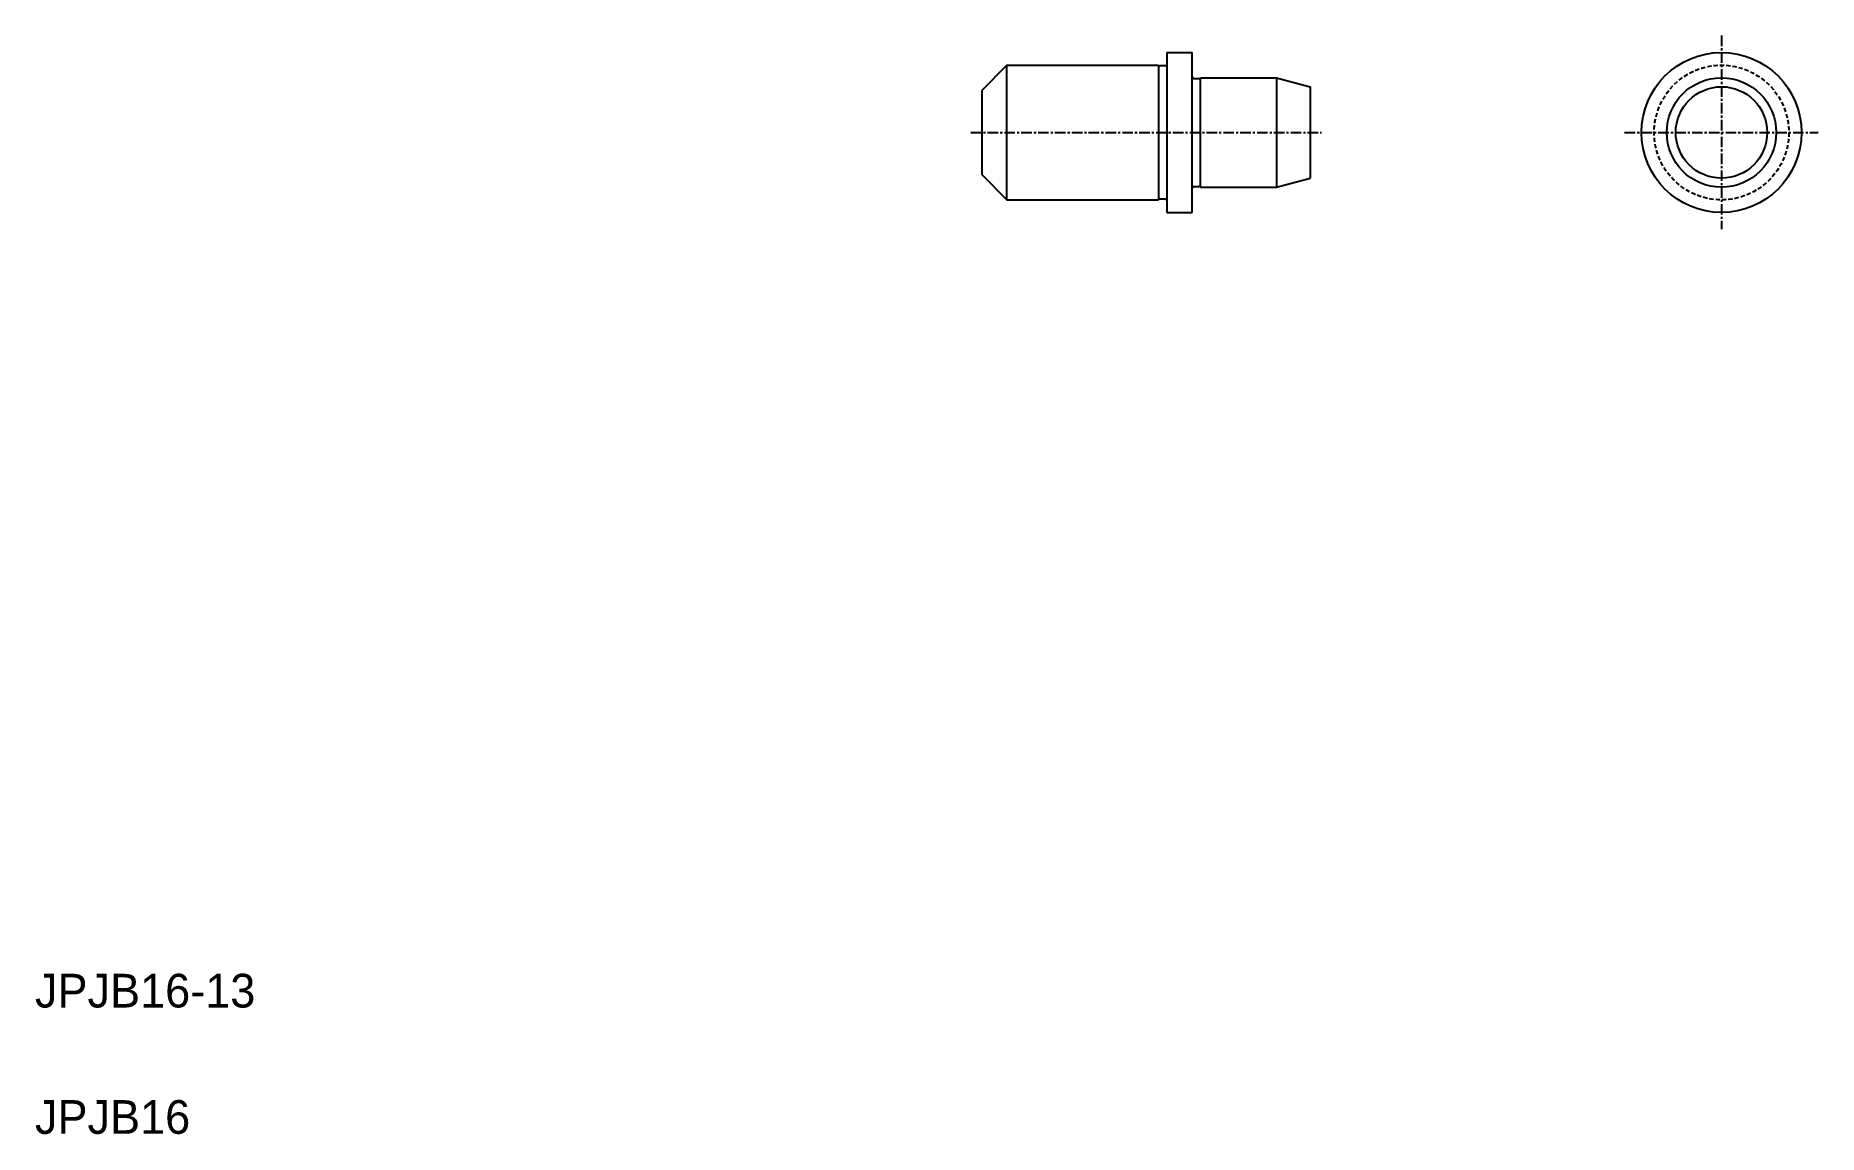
# Model space of a CAD drawing. Extents: x 38 to 250, y 72 to 203.
import ezdxf

# ---------------------------------------------------------------- set-up
doc = ezdxf.new("R2010")
doc.units = 0
doc.linetypes.add('CENTER', pattern=[2, 1.25, -0.25, 0.25, -0.25])
doc.linetypes.add('DASHED', pattern=[0.75, 0.5, -0.25])
doc.layers.get('0').update_dxf_attribs({"linetype": 'CONTINUOUS'})

msp = doc.modelspace()

# ---------------------------------------------------------------- linework, layer by layer
at = {"color": 1, "linetype": 'CENTER'}
for p, q in [((238.59, 202.74), (238.59, 179.74)), ((149.44, 191.24), (191.1, 191.24)), ((227.09, 191.24), (250.09, 191.24))]:
    msp.add_line(p, q, dxfattribs=at)
at = {"color": 7, "linetype": 'CONTINUOUS'}
for p, q in [((153.74, 199.24), (150.74, 196.24)), ((153.74, 183.24), (153.74, 199.24)), ((153.74, 199.24), (171.74, 199.24)), ((157.74, 199.24), (157.74, 199.24)), ((161.74, 199.24), (161.74, 199.24)), ((171.74, 199.24), (171.74, 183.24)), ((172.54, 199.14), (171.91, 199.14)), ((172.74, 200.74), (175.74, 200.74)), ((172.74, 200.74), (172.74, 181.74)), ((175.74, 181.74), (175.74, 200.74)), ((175.94, 197.64), (176.56, 197.64)), ((176.74, 197.74), (185.74, 197.74)), ((176.74, 184.74), (176.74, 197.74)), ((185.74, 197.74), (189.74, 196.67)), ((185.74, 197.74), (185.74, 184.74)), ((150.74, 196.24), (150.74, 186.24)), ((189.74, 196.67), (189.74, 185.81)), ((150.74, 186.24), (153.74, 183.24)), ((175.94, 184.84), (176.56, 184.84)), ((176.74, 184.74), (185.74, 184.74)), ((185.74, 184.74), (189.74, 185.81)), ((153.74, 183.24), (171.74, 183.24)), ((172.54, 183.34), (171.91, 183.34)), ((172.74, 181.74), (175.74, 181.74))]:
    msp.add_line(p, q, dxfattribs=at)
for radius in [9.5, 6.5, 5.43]:
    msp.add_circle((238.59, 191.24), radius, dxfattribs=at)
at = {"color": 3, "linetype": 'DASHED'}
msp.add_circle((238.59, 191.24), 8, dxfattribs=at)
at = {"color": 7, "linetype": 'CONTINUOUS'}
for centre, start, end in [((171.91, 199.34), 210, 270), ((172.54, 199.34), 270, 0), ((175.94, 197.84), 180, 270), ((176.56, 197.84), 270, 330), ((175.94, 184.64), 90, 180), ((176.56, 184.64), 30, 90), ((171.91, 183.14), 90, 150), ((172.54, 183.14), 0, 90)]:
    msp.add_arc(centre, 0.2, start, end, dxfattribs=at)

# ---------------------------------------------------------------- texts
for s, p in [('JPJB16-13', (38.31, 87.33)), ('JPJB16', (38.31, 72.33))]:
    msp.add_text(s, height=4, dxfattribs=at).set_placement(p)

doc.saveas('drawing.dxf')
